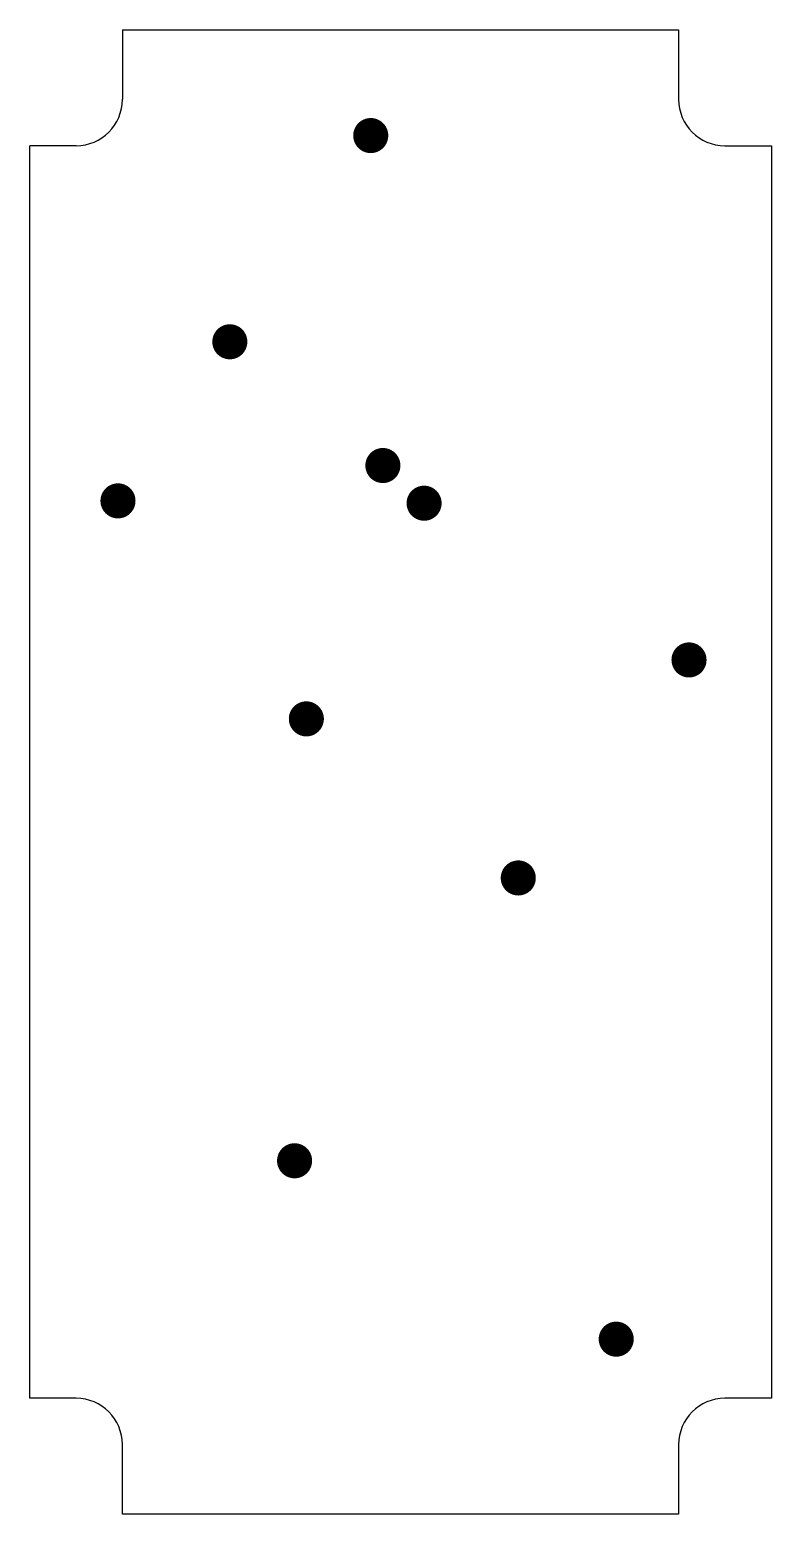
# Model space of a CAD drawing. Extents: x 0 to 16, y 0 to 32.
import ezdxf

# ---------------------------------------------------------------- set-up
doc = ezdxf.new("R2010")
doc.units = 0
for name, color, linetype in [('18', 110, 'CONTINUOUS'), ('20', 31, 'CONTINUOUS'), ('44', 253, 'CONTINUOUS')]:
    doc.layers.add(name, color=color, linetype=linetype)

# ---------------------------------------------------------------- blocks, each defined once
blk = doc.blocks.new('ROUNDV')
at = {"const_width": 0.5}
blk.add_lwpolyline([(0, -0.25, 1), (0, 0.25, 1), (0, -0.25)], format="xyb", dxfattribs=at)

msp = doc.modelspace()

# ---------------------------------------------------------------- linework, layer by layer
at = {"layer": '20'}
for p, q in [((2, 32), (14, 32)), ((2, 32), (2, 30.5)), ((14, 32), (14, 30.5)), ((0, 2.5), (0, 29.5)), ((1, 29.5), (0, 29.5)), ((15, 29.5), (16, 29.5)), ((16, 29.5), (16, 2.5)), ((1, 2.5), (0, 2.5)), ((16, 2.5), (15, 2.5)), ((2, 0), (2, 1.5)), ((14, 1.5), (14, 0)), ((14, 0), (2, 0))]:
    msp.add_line(p, q, dxfattribs=at)
for centre, start, end in [((1, 30.5), 270, 0), ((15, 30.5), 180, 270), ((1, 1.5), 0, 90), ((15, 1.5), 90, 180)]:
    msp.add_arc(centre, 1, start, end, dxfattribs=at)
at = {"layer": '44'}
for centre in [(7.358, 29.718), (4.318, 25.273), (7.62, 22.606), (1.905, 21.844), (8.509, 21.7936), (14.224, 18.415), (5.969, 17.145), (10.541, 13.716), (5.715, 7.62), (12.654, 3.775)]:
    msp.add_circle(centre, 0.175, dxfattribs=at)

# ---------------------------------------------------------------- block references
at = {"layer": '18', "xscale": 0.7564, "yscale": 0.7564}
for p in [(7.358, 29.718), (7.358, 29.718), (4.318, 25.273), (4.318, 25.273), (7.62, 22.606), (7.62, 22.606), (1.905, 21.844), (1.905, 21.844), (8.509, 21.7936), (8.509, 21.7936), (14.224, 18.415), (14.224, 18.415), (5.969, 17.145), (5.969, 17.145), (10.541, 13.716), (10.541, 13.716), (5.715, 7.62), (5.715, 7.62), (12.654, 3.775), (12.654, 3.775)]:
    msp.add_blockref('ROUNDV', p, dxfattribs=at)

doc.saveas('drawing.dxf')
